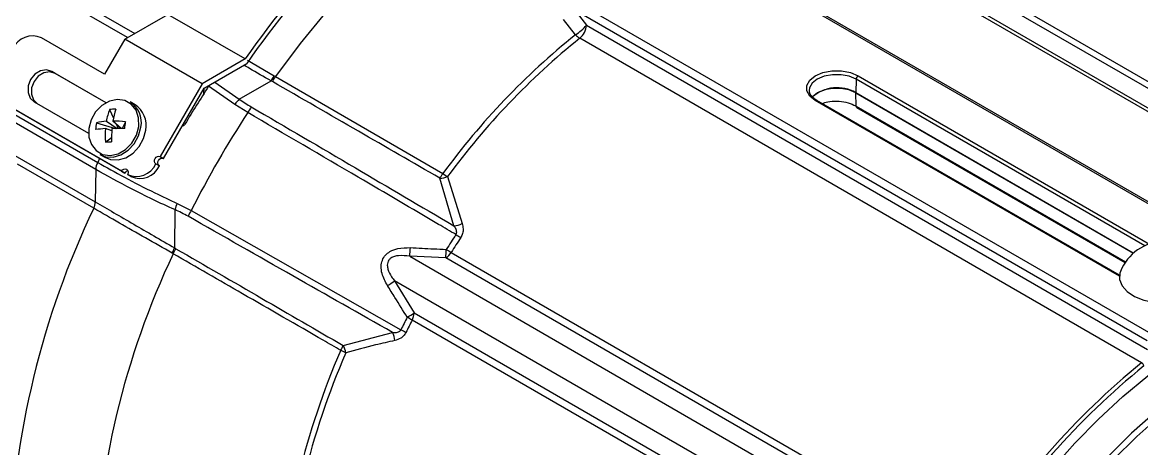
# Model space of a CAD drawing. Extents: x 17.1 to 113.1, y 3.8 to 84.5.
# Drawn here: x 24.97 to 30.92, y 65.26 to 67.53 of the extents above; entities that cross this region are included whole.
import ezdxf

# ---------------------------------------------------------------- set-up
doc = ezdxf.new("R2010")
doc.units = 0
doc.header["$MEASUREMENT"] = 0
doc.layers.add('OBJECT', color=7, linetype='CONTINUOUS')

msp = doc.modelspace()

# ---------------------------------------------------------------- linework, layer by layer
at = {"layer": 'OBJECT'}
for p, q in [((31.5564, 66.2136), (28.4275, 68.0199)), ((31.5715, 66.215), (28.4661, 68.0077)), ((32.6811, 66.2125), (29.7574, 67.9003)), ((32.6281, 66.2062), (29.7609, 67.8614)), ((25.054, 67.7649), (25.5703, 67.4668)), ((32.517, 66.1468), (29.7458, 67.7465)), ((29.7745, 67.7508), (32.5444, 66.1517)), ((25.5323, 67.4449), (25.026, 67.7372)), ((30.9662, 65.8729), (27.8373, 67.6792)), ((25.5176, 67.4364), (25.7462, 67.5683)), ((26.1563, 67.3316), (25.7462, 67.5683)), ((30.9458, 65.8364), (27.9061, 67.5911)), ((27.9061, 67.5911), (27.9686, 67.5107)), ((27.9098, 67.4604), (27.8472, 67.5407)), ((27.9686, 67.5107), (30.948, 65.7907)), ((25.4101, 67.2503), (25.0743, 67.4442)), ((25.5176, 67.4364), (25.4101, 67.2503)), ((25.9277, 67.1996), (25.5176, 67.4364)), ((30.9161, 65.7195), (27.9328, 67.4417)), ((26.1563, 67.3316), (25.9277, 67.1996)), ((25.9382, 67.1763), (26.1645, 67.3069)), ((26.1682, 67.3259), (26.3108, 67.2424)), ((25.4189, 67.0991), (25.1301, 67.2658)), ((25.1481, 67.2554), (25.1301, 67.2658)), ((25.4189, 67.0991), (25.1481, 67.2554)), ((26.1251, 67.1188), (26.2936, 67.2161)), ((26.3108, 67.2424), (26.3176, 67.2385)), ((26.3176, 67.2385), (27.2057, 66.7245)), ((29.4004, 67.2247), (29.3987, 67.1527)), ((30.9323, 66.3403), (29.4004, 67.2247)), ((29.411, 67.2427), (30.9573, 66.35)), ((24.6994, 67.1722), (25.3733, 66.7832)), ((25.9277, 67.1996), (25.7052, 66.8143)), ((25.7232, 66.8039), (25.9382, 67.1763)), ((25.9375, 67.1473), (25.9389, 67.1767)), ((25.9673, 67.1931), (25.9621, 67.1866)), ((26.1023, 67.091), (25.9621, 67.1866)), ((25.9952, 67.2092), (26.1251, 67.1188)), ((29.1515, 67.1636), (29.1517, 67.1609)), ((29.3987, 67.1527), (30.8726, 66.3019)), ((29.4004, 67.0812), (29.3987, 67.1521)), ((30.8721, 66.3015), (29.3987, 67.1521)), ((25.3632, 66.7459), (24.6893, 67.1349)), ((25.4997, 66.7367), (24.8743, 67.0977)), ((25.0366, 67.1039), (25.3254, 66.9372)), ((25.5715, 67.089), (25.5454, 67.1041)), ((29.1911, 67.1122), (29.178, 67.1209)), ((30.7985, 66.1791), (29.1836, 67.1114)), ((30.799, 66.184), (29.1911, 67.1122)), ((29.1913, 67.1121), (29.1911, 67.1122)), ((25.5177, 66.7263), (24.8923, 67.0873)), ((25.4366, 67.0635), (25.4571, 67.0181)), ((26.1698, 67.0473), (26.1023, 67.091)), ((29.4004, 67.0812), (30.831, 66.2553)), ((29.4035, 67.0746), (30.8287, 66.2519)), ((25.367, 66.9933), (25.4675, 66.9636)), ((25.4193, 67.0011), (25.4766, 66.9636)), ((25.4974, 66.9632), (25.4543, 67.0024)), ((25.4712, 66.987), (25.4818, 66.9635)), ((25.5214, 66.999), (25.5034, 66.963)), ((24.7619, 66.9187), (25.3606, 66.5731)), ((25.4482, 66.9505), (25.4144, 66.9622)), ((25.4145, 66.8911), (25.4469, 66.9143)), ((25.3837, 66.8036), (25.3733, 66.7832)), ((25.3843, 66.8252), (25.4105, 66.8101)), ((25.7052, 66.8143), (25.7232, 66.8039)), ((25.3523, 66.5397), (24.9484, 66.7729)), ((25.3632, 66.7459), (25.3606, 66.5731)), ((25.4997, 66.7367), (25.5177, 66.7263)), ((25.6827, 66.7753), (25.7007, 66.7649)), ((25.5319, 66.7181), (25.5315, 66.7183)), ((25.5495, 66.7079), (25.5315, 66.7183)), ((25.5499, 66.7077), (25.5319, 66.7181)), ((25.5499, 66.7077), (25.5495, 66.7079)), ((27.2647, 66.4466), (27.1899, 66.6994)), ((27.2309, 66.7081), (27.3081, 66.4586)), ((25.7957, 66.5656), (25.8696, 66.5281)), ((25.7835, 66.5326), (25.7819, 66.3292)), ((25.8696, 66.5281), (26.9832, 65.8948)), ((25.7746, 66.2981), (25.768, 66.3019)), ((27.0299, 66.2848), (29.8971, 64.6295)), ((27.2215, 66.2769), (27.0299, 66.2848)), ((29.9914, 64.6779), (27.2215, 66.2769)), ((27.2501, 66.3057), (30.0212, 64.706)), ((29.8199, 64.4977), (26.95, 66.1545)), ((26.95, 66.1545), (27.0537, 65.9845)), ((27.0537, 65.9845), (29.8237, 64.3854)), ((29.8144, 64.3468), (27.0432, 65.9465)), ((26.6772, 65.8114), (26.9392, 65.8807))]:
    msp.add_line(p, q, dxfattribs=at)
at = {"layer": 'OBJECT', "flags": 128}
for points in [[(28.9543, 68.7606), (28.8239, 68.7844), (28.6878, 68.7945), (28.5469, 68.7907), (28.4017, 68.7732), (28.2529, 68.742), (28.1012, 68.6972), (27.9473, 68.6391), (27.792, 68.5679), (27.636, 68.484), (27.4799, 68.3877), (27.3246, 68.2796), (27.1707, 68.16), (27.019, 68.0297), (26.8702, 67.8891), (26.725, 67.739), (26.5841, 67.58), (26.448, 67.4129), (26.3176, 67.2385)], [(25.1301, 67.2658), (25.1013, 67.2743), (25.0697, 67.2691), (25.0402, 67.2511), (25.0173, 67.223), (25.0044, 67.1891), (25.0036, 67.1546), (25.0149, 67.1246), (25.0366, 67.1039)], [(25.1481, 67.2554), (25.1193, 67.2639), (25.0877, 67.2587), (25.0582, 67.2407), (25.0353, 67.2126), (25.0224, 67.1787), (25.0216, 67.1442), (25.0329, 67.1142), (25.0546, 67.0935)], [(29.1836, 67.1114), (29.154, 67.1349), (29.1385, 67.1626), (29.1385, 67.1916), (29.154, 67.2192), (29.1836, 67.2427), (29.2243, 67.2598), (29.2721, 67.2688), (29.3224, 67.2688), (29.3703, 67.2598), (29.411, 67.2427)], [(29.4004, 67.2247), (29.3635, 67.2401), (29.3201, 67.2483), (29.2745, 67.2483), (29.2311, 67.2401), (29.1942, 67.2247), (29.1674, 67.2034), (29.1533, 67.1783), (29.1515, 67.1636)], [(29.3987, 67.1521), (29.3624, 67.1673), (29.3197, 67.1753), (29.2748, 67.1753), (29.2321, 67.1673), (29.1958, 67.1521), (29.1694, 67.1311), (29.1682, 67.1297)], [(25.5915, 66.973), (25.5909, 67.0186), (25.5774, 67.0592), (25.5522, 67.0909), (25.5179, 67.1106), (25.4778, 67.1163), (25.4358, 67.1076), (25.3961, 67.0852), (25.3626, 67.0513), (25.3384, 67.0093), (25.326, 66.9633), (25.3267, 66.9177), (25.3402, 66.8771), (25.3654, 66.8454), (25.3997, 66.8257), (25.4398, 66.82), (25.4817, 66.8287), (25.5214, 66.8511), (25.555, 66.885), (25.5792, 66.927), (25.5915, 66.973)], [(25.3843, 66.8252), (25.4149, 66.8133), (25.4555, 66.8114), (25.4969, 66.8231), (25.5355, 66.8473), (25.5678, 66.882), (25.5909, 66.9241), (25.6029, 66.9697)], [(25.4105, 66.8101), (25.441, 66.7982), (25.4816, 66.7963), (25.523, 66.808), (25.5616, 66.8322), (25.5939, 66.8669), (25.6171, 66.909), (25.629, 66.9546)], [(25.6827, 66.7753), (25.6775, 66.7803), (25.6748, 66.7875), (25.675, 66.7959), (25.6781, 66.804), (25.6836, 66.8108), (25.6907, 66.8151), (25.6983, 66.8163), (25.7052, 66.8143)], [(25.7007, 66.7649), (25.6955, 66.7699), (25.6928, 66.7771), (25.693, 66.7855), (25.6961, 66.7936), (25.7016, 66.8004), (25.7087, 66.8047), (25.7163, 66.8059), (25.7232, 66.8039)], [(25.4997, 66.7367), (25.5052, 66.7434), (25.5123, 66.7478), (25.5199, 66.749), (25.5268, 66.747), (25.5321, 66.742), (25.5348, 66.7348), (25.5346, 66.7265), (25.5315, 66.7183)], [(30.8039, 66.2035), (30.8013, 66.1956), (30.7994, 66.1614), (30.8123, 66.1281), (30.8392, 66.0977), (30.8783, 66.0721), (30.9272, 66.0529), (30.9829, 66.0413), (31.0418, 66.0381), (31.1002, 66.0434), (31.1545, 66.057), (31.2013, 66.0779)], [(30.1017, 64.7038), (30.2086, 64.8608), (30.3212, 65.0118), (30.439, 65.156), (30.5613, 65.2927), (30.6874, 65.4212), (30.8167, 65.5407), (30.9485, 65.6507), (31.0821, 65.7505), (31.2168, 65.8396), (31.3518, 65.9176), (31.4865, 65.9839), (31.6201, 66.0384), (31.7518, 66.0806), (31.8812, 66.1103), (32.0073, 66.1275), (32.1296, 66.1319), (32.2168, 66.1271)], [(30.9926, 65.462), (30.8632, 65.3462), (30.7368, 65.2212)], [(31.0189, 65.4427), (30.8904, 65.3287), (30.7648, 65.2055)]]:
    msp.add_lwpolyline(points, dxfattribs=at)
at = {"layer": 'OBJECT'}
for centre, radius, start, end in [((30.1432, 64.5578), 4.8569, 126.64108, 145.17328), ((30.1217, 64.5659), 4.8138, 126.70362, 145.29072), ((30.1094, 64.4219), 6.069, 146.88862, 153.05247), ((27.7875, 67.6624), 0.2362, 301.18363, 320.03871), ((27.8712, 67.5173), 0.0976, 309.15875, 356.12308), ((25.028, 67.3385), 0.1153, 66.3568, 155.18373), ((30.4053, 64.3678), 3.9738, 128.90098, 143.62565), ((27.9864, 67.5312), 0.1043, 222.73165, 239.06966), ((30.4206, 64.3586), 3.9616, 128.90098, 143.62566), ((25.9008, 67.4909), 0.4794, 325.02436, 328.78576), ((25.8589, 67.5088), 0.5325, 326.09853, 329.4858), ((29.4234, 67.2232), 0.0231, 122.67424, 176.45978), ((30.9626, 63.9299), 5.9676, 146.92502, 149.19639), ((29.2992, 66.979), 0.2002, 60.18476, 130.86095), ((29.4129, 67.1524), 0.0141, 178.69957, 181.30043), ((25.4747, 66.9943), 0.1305, 349.12271, 57.22085), ((26.3366, 66.9219), 0.2889, 137.04928, 144.17615), ((29.188, 67.1055), 0.00741, 65.10193, 126.20749), ((25.7491, 66.9436), 0.3347, 158.9969, 170.09708), ((25.4609, 66.8458), 0.219, 87.82592, 96.37274), ((25.8788, 66.9334), 0.4301, 162.22609, 170.77136), ((25.5009, 66.9792), 0.1305, 349.12286, 57.2207), ((31.0368, 63.8866), 5.8032, 146.99867, 152.92301), ((26.6205, 66.7818), 0.5231, 145.58168, 149.48863), ((29.4074, 67.0805), 0.00709, 174.60348, 236.10835), ((25.6066, 66.9441), 0.2447, 168.38973, 176.99359), ((25.4402, 66.6824), 0.3194, 93.74132, 103.25471), ((25.4544, 66.3483), 0.6541, 84.11666, 90.00974), ((23.5284, 67.2361), 2.0071, 352.16767, 353.21561), ((25.4426, 66.4236), 0.5393, 93.00367, 98.56556), ((25.8549, 66.9275), 0.4419, 175.50012, 184.7207), ((26.0355, 66.9101), 0.5887, 174.803, 181.73262), ((25.4677, 65.8034), 1.1602, 87.57586, 90.90962), ((25.4121, 67.4025), 0.5113, 270.26982, 273.92803), ((25.4505, 66.7422), 0.0874, 152.06335, 177.60458), ((25.5387, 66.715), 0.0239, 101.70847, 151.7519), ((25.5781, 66.8237), 0.1153, 246.35706, 335.18364), ((25.5961, 66.8133), 0.1153, 246.35701, 335.18366), ((26.7408, 66.9998), 0.5403, 326.21909, 329.37406), ((27.1884, 66.8069), 0.1075, 270.77565, 293.25994), ((27.3852, 66.9716), 0.3054, 234.01457, 239.65631), ((25.2755, 66.5763), 0.0851, 334.5118, 357.82459), ((26.0603, 66.449), 0.2892, 156.22022, 163.19686), ((29.47, 64.5681), 4.5653, 154.41504, 178.36121), ((26.331, 66.2674), 0.53, 150.53656, 154.31259), ((27.2573, 66.5574), 0.1111, 273.82587, 297.22152), ((31.1548, 63.8201), 4.6588, 146.37318, 147.52877), ((31.1693, 63.8116), 4.6455, 146.37326, 147.5286), ((27.5832, 66.869), 0.5608, 236.73803, 239.8126), ((25.3403, 66.5366), 0.4878, 331.23686, 334.83233), ((25.3046, 66.5637), 0.5399, 330.5289, 333.77867), ((26.4448, 66.3563), 0.5894, 353.02783, 357.50375), ((26.4715, 66.3474), 0.7532, 354.6326, 358.01387), ((27.6621, 67.0158), 0.8209, 237.77194, 239.87282), ((31.0344, 66.1158), 0.2466, 20.83602, 159.16398), ((29.7258, 64.4249), 4.3728, 154.63596, 178.3701), ((27.1756, 66.3511), 0.0872, 301.71991, 328.61564), ((26.5906, 66.6511), 0.6131, 301.64321, 305.89167), ((26.5949, 66.662), 0.8182, 301.04425, 304.10937), ((26.966, 65.9883), 0.0878, 331.60287, 357.56296), ((31.1558, 63.8164), 4.6616, 152.60891, 153.52154), ((31.1663, 63.8101), 4.6436, 152.60864, 153.52199), ((26.6555, 65.2711), 0.7788, 60.13833, 62.35291), ((26.8382, 65.8306), 0.1127, 3.61912, 26.41076), ((26.7223, 65.3789), 0.5781, 60.18636, 63.16936), ((30.5039, 64.1224), 4.185, 156.5781, 166.1907), ((26.1856, 66.0549), 0.5486, 330.64079, 333.65856), ((26.5391, 65.5063), 0.3061, 60.34978, 65.9783), ((26.5826, 65.7574), 0.1089, 7.87507, 29.73915), ((30.519, 64.1139), 4.1722, 156.57813, 166.19068), ((33.5207, 62.5178), 4.1273, 129.12912, 147.98322), ((33.5199, 62.518), 4.1064, 129.12913, 147.98321), ((30.9011, 65.6951), 0.0286, 16.8257, 58.3192)]:
    msp.add_arc(centre, radius, start, end, dxfattribs=at)
for points, knots in [([(25.002, 67.7482), (24.9822, 67.7174), (24.9248, 67.6283), (24.8342, 67.4774), (24.7466, 67.3206), (24.6963, 67.2231), (24.6779, 67.1874)], [0, 0, 0, 0, 0.169694, 0.491692, 0.81372, 1, 1, 1, 1]), ([(26.2936, 67.2161), (26.2936, 67.2161), (26.2547, 67.2363), (26.2072, 67.2659), (26.1601, 67.2928), (26.15, 67.2986)], [0, 0, 0, 0, 0.000014, 0.787163, 1, 1, 1, 1]), ([(26.3008, 67.2118), (26.2984, 67.2132), (26.2959, 67.2146), (26.2936, 67.2161), (26.2936, 67.2161)], [0, 0, 0, 0, 0.999721, 1, 1, 1, 1]), ([(27.1899, 66.6994), (27.0458, 66.7824), (26.7495, 66.9532), (26.4531, 67.124), (26.3008, 67.2118)], [0, 0, 0, 0, 0.48595, 1, 1, 1, 1]), ([(29.178, 67.1209), (29.1779, 67.121), (29.169, 67.1269), (29.1586, 67.1405), (29.1509, 67.1539), (29.152, 67.1609), (29.152, 67.1615)], [0, 0, 0, 0, 0.009173, 0.481325, 0.957008, 1, 1, 1, 1]), ([(26.1251, 67.1188), (26.1251, 67.1188), (26.1458, 67.1042), (26.1674, 67.0908), (26.189, 67.0774)], [0, 0, 0, 0, 0.00003, 1, 1, 1, 1]), ([(29.22, 67.0955), (29.2296, 67.0989), (29.253, 67.107), (29.298, 67.1092), (29.3468, 67.1032), (29.3808, 67.0918), (29.3966, 67.0832), (29.4004, 67.0812)], [0, 0, 0, 0, 0.171836, 0.421169, 0.670835, 0.920298, 1, 1, 1, 1]), ([(27.2756, 66.4001), (27.2448, 66.4181), (27.072, 66.5194), (26.7037, 66.7356), (26.3657, 66.933), (26.1698, 67.0473)], [0, 0, 0, 0, 0.083458, 0.469005, 1, 1, 1, 1]), ([(26.189, 67.0774), (26.3732, 66.9697), (26.7319, 66.7598), (27.0903, 66.5491), (27.2647, 66.4466)], [0, 0, 0, 0, 0.513344, 1, 1, 1, 1]), ([(25.8369, 66.9858), (25.8355, 66.9837), (25.8331, 66.9803), (25.8285, 66.9772), (25.8249, 66.9759), (25.8229, 66.9762), (25.8221, 66.9763)], [0, 0, 0, 0, 0.402504, 0.663327, 0.874972, 1, 1, 1, 1]), ([(25.7835, 66.5326), (25.7835, 66.5326), (25.743, 66.549), (25.6647, 66.5868), (25.5199, 66.6581), (25.4216, 66.7122), (25.3632, 66.7459), (25.3632, 66.7459)], [0, 0, 0, 0, 0.000004, 0.259099, 0.518181, 0.999995, 1, 1, 1, 1]), ([(25.3733, 66.7832), (25.4197, 66.757), (25.514, 66.7039), (25.6586, 66.6292), (25.756, 66.584), (25.7957, 66.5656)], [0, 0, 0, 0, 0.365475, 0.741466, 1, 1, 1, 1]), ([(25.3606, 66.5731), (25.3606, 66.5731), (25.392, 66.5549), (25.458, 66.5168), (25.5628, 66.4561), (25.6715, 66.3933), (25.7448, 66.3505), (25.7819, 66.3292), (25.7819, 66.3292)], [0, 0, 0, 0, 0.000004, 0.25468, 0.509356, 0.754674, 0.999995, 1, 1, 1, 1]), ([(25.768, 66.3019), (25.7207, 66.3287), (25.6248, 66.3833), (25.483, 66.4644), (25.3969, 66.514), (25.3523, 66.5397)], [0, 0, 0, 0, 0.319146, 0.647516, 1, 1, 1, 1]), ([(25.8534, 66.4972), (25.8303, 66.5094), (25.8072, 66.5217), (25.7835, 66.5326), (25.7835, 66.5326)], [0, 0, 0, 0, 0.999971, 1, 1, 1, 1]), ([(26.9392, 65.8807), (26.7628, 65.9806), (26.4007, 66.1857), (26.039, 66.3915), (25.8534, 66.4972)], [0, 0, 0, 0, 0.486991, 1, 1, 1, 1]), ([(27.2756, 66.4001), (27.2766, 66.4019), (27.2788, 66.4055), (27.2798, 66.4132), (27.2777, 66.4256), (27.2715, 66.437), (27.2661, 66.4446), (27.2647, 66.4466)], [0, 0, 0, 0, 0.116851, 0.233194, 0.437973, 0.85443, 1, 1, 1, 1]), ([(27.3081, 66.4586), (27.3105, 66.4494), (27.3149, 66.433), (27.3129, 66.4065), (27.305, 66.3915), (27.3011, 66.3842)], [0, 0, 0, 0, 0.396713, 0.706828, 1, 1, 1, 1]), ([(25.7819, 66.3292), (25.7819, 66.3292), (25.7842, 66.3278), (25.7866, 66.3265), (25.7889, 66.3251)], [0, 0, 0, 0, 0.000295, 1, 1, 1, 1]), ([(25.7889, 66.3251), (25.941, 66.2372), (26.2371, 66.066), (26.5332, 65.8947), (26.6772, 65.8114)], [0, 0, 0, 0, 0.513611, 1, 1, 1, 1]), ([(26.9122, 66.1292), (26.9007, 66.1501), (26.8831, 66.1822), (26.8768, 66.2297), (26.883, 66.2641), (26.8998, 66.2914), (26.9281, 66.3138), (26.9734, 66.3305), (27.0111, 66.3306), (27.0336, 66.3306)], [0, 0, 0, 0, 0.224316, 0.34584, 0.447966, 0.550598, 0.643263, 0.78662, 1, 1, 1, 1]), ([(27.0336, 66.3306), (27.0748, 66.3285), (27.1384, 66.3251), (27.202, 66.3223), (27.2243, 66.3213)], [0, 0, 0, 0, 0.648491, 1, 1, 1, 1]), ([(26.6637, 65.7859), (26.6328, 65.8037), (26.4592, 65.9037), (26.1628, 66.0744), (25.8973, 66.2274), (25.7746, 66.2981)], [0, 0, 0, 0, 0.104199, 0.585852, 1, 1, 1, 1]), ([(27.0299, 66.2848), (27.0099, 66.2873), (26.983, 66.2908), (26.949, 66.2847), (26.9312, 66.277), (26.9187, 66.2652), (26.9124, 66.2523), (26.9101, 66.2352), (26.9152, 66.2084), (26.9301, 66.1803), (26.9445, 66.1616), (26.95, 66.1545)], [0, 0, 0, 0, 0.252396, 0.341468, 0.431195, 0.49019, 0.549439, 0.60513, 0.701097, 0.88522, 1, 1, 1, 1]), ([(27.0168, 65.961), (26.9952, 65.9961), (26.9605, 66.0523), (26.9254, 66.1082), (26.9122, 66.1292)], [0, 0, 0, 0, 0.624897, 1, 1, 1, 1]), ([(26.9392, 65.8807), (26.9462, 65.8803), (26.9567, 65.8797), (26.9698, 65.8827), (26.9773, 65.8867), (26.9814, 65.8912), (26.9828, 65.8939), (26.9832, 65.8948)], [0, 0, 0, 0, 0.437727, 0.652228, 0.821699, 0.945104, 1, 1, 1, 1]), ([(27.0097, 65.8805), (27.006, 65.8744), (26.9985, 65.8622), (26.9781, 65.8459), (26.9615, 65.8409), (26.9507, 65.8377)], [0, 0, 0, 0, 0.263178, 0.525234, 1, 1, 1, 1]), ([(26.9507, 65.8377), (26.9167, 65.8301), (26.8288, 65.8106), (26.7431, 65.7869), (26.6906, 65.7723)], [0, 0, 0, 0, 0.387427, 1, 1, 1, 1])]:
    msp.add_open_spline(points, degree=3, knots=knots, dxfattribs=at)

doc.saveas('drawing.dxf')
